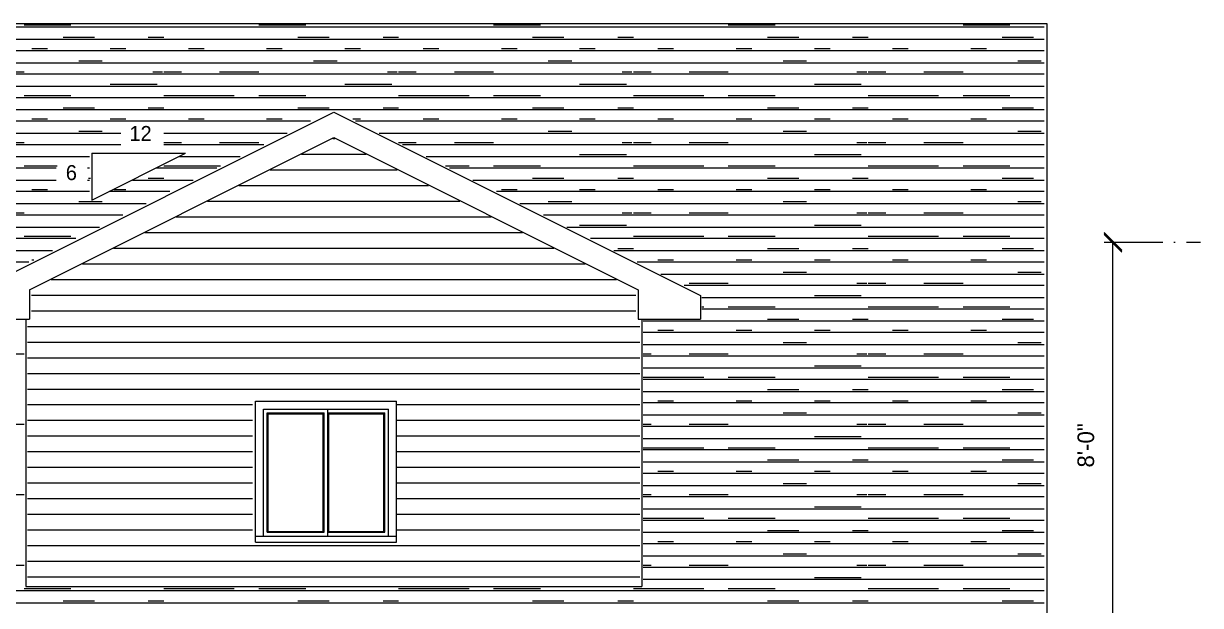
# Model space of a CAD drawing. Extents: x -51 to 454, y 1104 to 1419.
# Drawn here: x 153.4 to 454.2, y 1270.3 to 1419 of the extents above; entities that cross this region are included whole.
import ezdxf

# ---------------------------------------------------------------- set-up
doc = ezdxf.new("R2010")
doc.units = 0
doc.linetypes.add('DASHDOT', pattern=[21, 15, -3, 0, -3])
for name, color, linetype in [('LAYER_11', 11, 'CONTINUOUS'), ('LAYER_12', 12, 'CONTINUOUS'), ('LAYER_14', 14, 'CONTINUOUS'), ('LAYER_15', 15, 'CONTINUOUS'), ('LAYER_2', 2, 'CONTINUOUS'), ('LAYER_4', 4, 'CONTINUOUS')]:
    doc.layers.add(name, color=color, linetype=linetype)

msp = doc.modelspace()

# ---------------------------------------------------------------- linework, layer by layer
at = {"layer": 'LAYER_11'}
for p, q in [((434.12, 1361.12), (429.62, 1365.62)), ((434.12, 1360.88), (429.62, 1365.38)), ((434.12, 1360.62), (429.62, 1365.12)), ((431.88, 1267.12), (431.88, 1363.12))]:
    msp.add_line(p, q, dxfattribs=at)
at = {"layer": 'LAYER_14'}
for p, q in [((212.75, 1286.5), (212.75, 1322.5)), ((212.75, 1322.5), (248.75, 1322.5)), ((248.75, 1286.5), (248.75, 1322.5)), ((214.75, 1288), (214.75, 1320.5)), ((214.75, 1320.5), (246.75, 1320.5)), ((215.75, 1289), (215.75, 1319.5)), ((215.75, 1319.5), (230.25, 1319.5)), ((216, 1289.25), (216, 1319.25)), ((216, 1319.25), (230, 1319.25)), ((230, 1289.25), (230, 1319.25)), ((230.25, 1289), (230.25, 1319.5)), ((231.25, 1288), (231.25, 1320.5)), ((231.25, 1319.5), (245.75, 1319.5)), ((231.5, 1289.25), (231.5, 1319.25)), ((231.5, 1319.25), (245.5, 1319.25)), ((245.5, 1289.25), (245.5, 1319.25)), ((245.75, 1289), (245.75, 1319.5)), ((246.75, 1288), (246.75, 1320.5)), ((212.75, 1288), (248.75, 1288)), ((215.75, 1289), (230.25, 1289)), ((216, 1289.25), (230, 1289.25)), ((231.25, 1289), (245.75, 1289)), ((231.5, 1289.25), (245.5, 1289.25)), ((212.75, 1286.5), (248.75, 1286.5))]:
    msp.add_line(p, q, dxfattribs=at)
at = {"layer": 'LAYER_15'}
for p, q in [((129.32, 1418.13), (189.32, 1418.13)), ((153.57, 1418.63), (165.57, 1418.63)), ((189.32, 1418.13), (249.32, 1418.13)), ((213.57, 1418.63), (225.57, 1418.63)), ((249.32, 1418.13), (309.32, 1418.13)), ((273.57, 1418.63), (285.57, 1418.63)), ((309.32, 1418.13), (369.32, 1418.13)), ((333.57, 1418.63), (345.57, 1418.63)), ((369.32, 1418.13), (414.32, 1418.13)), ((393.57, 1418.63), (405.57, 1418.63)), ((129.32, 1415), (189.32, 1415)), ((163.57, 1415.5), (171.57, 1415.5)), ((185.32, 1415.5), (189.32, 1415.5)), ((189.32, 1415), (249.32, 1415)), ((223.57, 1415.5), (231.57, 1415.5)), ((245.32, 1415.5), (249.32, 1415.5)), ((249.32, 1415), (309.32, 1415)), ((283.57, 1415.5), (291.57, 1415.5)), ((305.32, 1415.5), (309.32, 1415.5)), ((309.32, 1415), (369.32, 1415)), ((343.57, 1415.5), (351.57, 1415.5)), ((365.32, 1415.5), (369.32, 1415.5)), ((369.32, 1415), (414.32, 1415)), ((403.57, 1415.5), (411.57, 1415.5)), ((129.32, 1412.13), (189.32, 1412.13)), ((155.57, 1412.63), (159.57, 1412.63)), ((175.57, 1412.63), (179.57, 1412.63)), ((189.32, 1412.13), (249.32, 1412.13)), ((195.57, 1412.63), (199.57, 1412.63)), ((215.57, 1412.63), (219.57, 1412.63)), ((235.57, 1412.63), (239.57, 1412.63)), ((249.32, 1412.13), (309.32, 1412.13)), ((255.57, 1412.63), (259.57, 1412.63)), ((275.57, 1412.63), (279.57, 1412.63)), ((295.57, 1412.63), (299.57, 1412.63)), ((309.32, 1412.13), (369.32, 1412.13)), ((315.57, 1412.63), (319.57, 1412.63)), ((335.57, 1412.63), (339.57, 1412.63)), ((355.57, 1412.63), (359.57, 1412.63)), ((369.32, 1412.13), (414.32, 1412.13)), ((375.57, 1412.63), (379.57, 1412.63)), ((395.57, 1412.63), (399.57, 1412.63)), ((129.32, 1409), (189.32, 1409)), ((167.57, 1409.5), (173.57, 1409.5)), ((189.32, 1409), (249.32, 1409)), ((227.57, 1409.5), (233.57, 1409.5)), ((249.32, 1409), (309.32, 1409)), ((287.57, 1409.5), (293.57, 1409.5)), ((309.32, 1409), (369.32, 1409)), ((347.57, 1409.5), (353.57, 1409.5)), ((369.32, 1409), (414.32, 1409)), ((407.57, 1409.5), (413.57, 1409.5)), ((129.32, 1406.13), (189.32, 1406.13)), ((143.57, 1406.63), (153.57, 1406.63)), ((186.45, 1406.63), (188.95, 1406.63)), ((189.32, 1406.63), (193.82, 1406.63)), ((189.32, 1406.13), (249.32, 1406.13)), ((203.57, 1406.63), (213.57, 1406.63)), ((246.45, 1406.63), (248.95, 1406.63)), ((249.32, 1406.63), (253.82, 1406.63)), ((249.32, 1406.13), (309.32, 1406.13)), ((263.57, 1406.63), (273.57, 1406.63)), ((306.45, 1406.63), (308.95, 1406.63)), ((309.32, 1406.63), (313.82, 1406.63)), ((309.32, 1406.13), (369.32, 1406.13)), ((323.57, 1406.63), (333.57, 1406.63)), ((366.45, 1406.63), (368.95, 1406.63)), ((369.32, 1406.63), (373.82, 1406.63)), ((369.32, 1406.13), (414.32, 1406.13)), ((383.57, 1406.63), (393.57, 1406.63)), ((129.32, 1403), (189.32, 1403)), ((175.57, 1403.5), (187.57, 1403.5)), ((189.32, 1403), (249.32, 1403)), ((235.57, 1403.5), (247.57, 1403.5)), ((249.32, 1403), (309.32, 1403)), ((295.57, 1403.5), (307.57, 1403.5)), ((309.32, 1403), (369.32, 1403)), ((355.57, 1403.5), (367.57, 1403.5)), ((369.32, 1403), (414.32, 1403)), ((129.32, 1400.13), (189.32, 1400.13)), ((153.57, 1400.63), (165.57, 1400.63)), ((153.57, 1400.63), (165.57, 1400.63)), ((189.32, 1400.63), (207.32, 1400.63)), ((189.32, 1400.13), (249.32, 1400.13)), ((213.57, 1400.63), (225.57, 1400.63)), ((213.57, 1400.63), (225.57, 1400.63)), ((249.32, 1400.63), (267.32, 1400.63)), ((249.32, 1400.13), (309.32, 1400.13)), ((273.57, 1400.63), (285.57, 1400.63)), ((273.57, 1400.63), (285.57, 1400.63)), ((309.32, 1400.63), (327.32, 1400.63)), ((309.32, 1400.13), (369.32, 1400.13)), ((333.57, 1400.63), (345.57, 1400.63)), ((333.57, 1400.63), (345.57, 1400.63)), ((369.32, 1400.63), (387.32, 1400.63)), ((369.32, 1400.13), (414.32, 1400.13)), ((393.57, 1400.63), (405.57, 1400.63)), ((393.57, 1400.63), (405.57, 1400.63)), ((129.32, 1397), (189.32, 1397)), ((163.57, 1397.5), (171.57, 1397.5)), ((185.32, 1397.5), (189.32, 1397.5)), ((189.32, 1397), (249.32, 1397)), ((223.57, 1397.5), (231.57, 1397.5)), ((245.32, 1397.5), (249.32, 1397.5)), ((249.32, 1397), (309.32, 1397)), ((283.57, 1397.5), (291.57, 1397.5)), ((305.32, 1397.5), (309.32, 1397.5)), ((309.32, 1397), (369.32, 1397)), ((343.57, 1397.5), (351.57, 1397.5)), ((365.32, 1397.5), (369.32, 1397.5)), ((369.32, 1397), (414.32, 1397)), ((403.57, 1397.5), (411.57, 1397.5)), ((129.32, 1394.13), (189.32, 1394.13)), ((155.57, 1394.63), (159.57, 1394.63)), ((175.57, 1394.63), (179.57, 1394.63)), ((189.32, 1394.13), (226.82, 1394.13)), ((195.57, 1394.63), (199.57, 1394.63)), ((215.57, 1394.63), (219.57, 1394.63)), ((237.57, 1394.63), (239.57, 1394.63)), ((238.32, 1394.13), (249.32, 1394.13)), ((249.32, 1394.13), (309.32, 1394.13)), ((255.57, 1394.63), (259.57, 1394.63)), ((275.57, 1394.63), (279.57, 1394.63)), ((295.57, 1394.63), (299.57, 1394.63)), ((309.32, 1394.13), (369.32, 1394.13)), ((315.57, 1394.63), (319.57, 1394.63)), ((335.57, 1394.63), (339.57, 1394.63)), ((355.57, 1394.63), (359.57, 1394.63)), ((369.32, 1394.13), (414.32, 1394.13)), ((375.57, 1394.63), (379.57, 1394.63)), ((395.57, 1394.63), (399.57, 1394.63)), ((129.32, 1391), (178.32, 1391)), ((167.57, 1391.5), (173.57, 1391.5)), ((189.32, 1391), (220.82, 1391)), ((244.32, 1391), (249.32, 1391)), ((249.32, 1391), (309.32, 1391)), ((287.57, 1391.5), (293.57, 1391.5)), ((309.32, 1391), (369.32, 1391)), ((347.57, 1391.5), (353.57, 1391.5)), ((369.32, 1391), (414.32, 1391)), ((407.57, 1391.5), (413.57, 1391.5)), ((129.32, 1388.13), (178.32, 1388.13)), ((143.57, 1388.63), (153.57, 1388.63)), ((189.32, 1388.63), (193.82, 1388.63)), ((189.32, 1388.13), (214.82, 1388.13)), ((203.57, 1388.63), (213.57, 1388.63)), ((232.48, 1389.62), (232.98, 1389.62)), ((249.32, 1388.63), (253.82, 1388.63)), ((250.32, 1388.13), (309.32, 1388.13)), ((263.57, 1388.63), (273.57, 1388.63)), ((306.45, 1388.63), (308.95, 1388.63)), ((309.32, 1388.63), (313.82, 1388.63)), ((309.32, 1388.13), (369.32, 1388.13)), ((323.57, 1388.63), (333.57, 1388.63)), ((366.45, 1388.63), (368.95, 1388.63)), ((369.32, 1388.63), (373.82, 1388.63)), ((369.32, 1388.13), (414.32, 1388.13)), ((383.57, 1388.63), (393.57, 1388.63)), ((129.32, 1385), (170.32, 1385)), ((193.32, 1385), (208.82, 1385)), ((224.48, 1385.62), (226.48, 1385.62)), ((226.48, 1385.62), (240.98, 1385.62)), ((256.32, 1385), (309.32, 1385)), ((295.57, 1385.5), (307.57, 1385.5)), ((309.32, 1385), (369.32, 1385)), ((355.57, 1385.5), (367.57, 1385.5)), ((369.32, 1385), (414.32, 1385)), ((129.32, 1382.13), (161.82, 1382.13)), ((153.57, 1382.63), (162.07, 1382.63)), ((153.57, 1382.63), (162.07, 1382.63)), ((169.82, 1382.13), (170.32, 1382.13)), ((187.32, 1382.13), (189.32, 1382.13)), ((189.32, 1382.63), (203.82, 1382.63)), ((189.32, 1382.13), (202.82, 1382.13)), ((216.48, 1381.62), (226.48, 1381.62)), ((226.48, 1381.62), (248.98, 1381.62)), ((261.32, 1382.63), (267.32, 1382.63)), ((262.32, 1382.13), (309.32, 1382.13)), ((273.57, 1382.63), (285.57, 1382.63)), ((273.57, 1382.63), (285.57, 1382.63)), ((309.32, 1382.63), (327.32, 1382.63)), ((309.32, 1382.13), (369.32, 1382.13)), ((333.57, 1382.63), (345.57, 1382.63)), ((333.57, 1382.63), (345.57, 1382.63)), ((369.32, 1382.63), (387.32, 1382.63)), ((369.32, 1382.13), (414.32, 1382.13)), ((393.57, 1382.63), (405.57, 1382.63)), ((393.57, 1382.63), (405.57, 1382.63)), ((129.32, 1379), (161.82, 1379)), ((169.82, 1379), (170.32, 1379)), ((170.07, 1379.5), (170.57, 1379.5)), ((181.32, 1379), (189.32, 1379)), ((185.32, 1379.5), (189.32, 1379.5)), ((189.32, 1379), (196.82, 1379)), ((268.32, 1379), (309.32, 1379)), ((283.57, 1379.5), (291.57, 1379.5)), ((305.32, 1379.5), (309.32, 1379.5)), ((309.32, 1379), (369.32, 1379)), ((343.57, 1379.5), (351.57, 1379.5)), ((365.32, 1379.5), (369.32, 1379.5)), ((369.32, 1379), (414.32, 1379)), ((403.57, 1379.5), (411.57, 1379.5)), ((129.32, 1376.13), (170.32, 1376.13)), ((155.57, 1376.63), (159.57, 1376.63)), ((175.32, 1376.13), (189.32, 1376.13)), ((176.57, 1376.63), (179.57, 1376.63)), ((189.32, 1376.13), (190.82, 1376.13)), ((208.48, 1377.62), (226.48, 1377.62)), ((226.48, 1377.62), (250.48, 1377.62)), ((250.48, 1377.62), (256.98, 1377.62)), ((274.32, 1376.13), (309.32, 1376.13)), ((275.57, 1376.63), (279.57, 1376.63)), ((295.57, 1376.63), (299.57, 1376.63)), ((309.32, 1376.13), (369.32, 1376.13)), ((315.57, 1376.63), (319.57, 1376.63)), ((335.57, 1376.63), (339.57, 1376.63)), ((355.57, 1376.63), (359.57, 1376.63)), ((369.32, 1376.13), (414.32, 1376.13)), ((375.57, 1376.63), (379.57, 1376.63)), ((395.57, 1376.63), (399.57, 1376.63)), ((129.32, 1373), (184.82, 1373)), ((167.57, 1373.5), (173.57, 1373.5)), ((200.48, 1373.62), (202.48, 1373.62)), ((202.48, 1373.62), (226.48, 1373.62)), ((226.48, 1373.62), (250.48, 1373.62)), ((250.48, 1373.62), (264.98, 1373.62)), ((280.32, 1373), (309.32, 1373)), ((287.57, 1373.5), (293.57, 1373.5)), ((309.32, 1373), (369.32, 1373)), ((347.57, 1373.5), (353.57, 1373.5)), ((369.32, 1373), (414.32, 1373)), ((407.57, 1373.5), (413.57, 1373.5)), ((129.32, 1370.13), (178.82, 1370.13)), ((143.57, 1370.63), (153.57, 1370.63)), ((192.48, 1369.62), (202.48, 1369.62)), ((202.48, 1369.62), (226.48, 1369.62)), ((226.48, 1369.62), (250.48, 1369.62)), ((250.48, 1369.62), (272.98, 1369.62)), ((286.32, 1370.13), (309.32, 1370.13)), ((306.45, 1370.63), (308.95, 1370.63)), ((309.32, 1370.63), (313.82, 1370.63)), ((309.32, 1370.13), (369.32, 1370.13)), ((323.57, 1370.63), (333.57, 1370.63)), ((366.45, 1370.63), (368.95, 1370.63)), ((369.32, 1370.63), (373.82, 1370.63)), ((369.32, 1370.13), (414.32, 1370.13)), ((383.57, 1370.63), (393.57, 1370.63)), ((129.32, 1367), (172.82, 1367)), ((292.32, 1367), (309.32, 1367)), ((295.57, 1367.5), (307.57, 1367.5)), ((309.32, 1367), (369.32, 1367)), ((355.57, 1367.5), (367.57, 1367.5)), ((369.32, 1367), (414.32, 1367)), ((129.32, 1364.13), (166.82, 1364.13)), ((153.57, 1364.63), (165.57, 1364.63)), ((153.57, 1364.63), (165.57, 1364.63)), ((184.48, 1365.62), (202.48, 1365.62)), ((184.48, 1365.62), (202.48, 1365.62)), ((202.48, 1365.62), (226.48, 1365.62)), ((202.48, 1365.62), (226.48, 1365.62)), ((226.48, 1365.62), (250.48, 1365.62)), ((226.48, 1365.62), (250.48, 1365.62)), ((250.48, 1365.62), (274.48, 1365.62)), ((250.48, 1365.62), (274.48, 1365.62)), ((274.48, 1365.62), (280.98, 1365.62)), ((274.48, 1365.62), (280.98, 1365.62)), ((298.32, 1364.13), (309.32, 1364.13)), ((309.32, 1364.63), (327.32, 1364.63)), ((309.32, 1364.13), (369.32, 1364.13)), ((333.57, 1364.63), (345.57, 1364.63)), ((333.57, 1364.63), (345.57, 1364.63)), ((369.32, 1364.63), (387.32, 1364.63)), ((369.32, 1364.13), (414.32, 1364.13)), ((393.57, 1364.63), (405.57, 1364.63)), ((393.57, 1364.63), (405.57, 1364.63)), ((129.32, 1361), (160.82, 1361)), ((176.48, 1361.62), (178.48, 1361.62)), ((178.48, 1361.62), (202.48, 1361.62)), ((202.48, 1361.62), (226.48, 1361.62)), ((226.48, 1361.62), (250.48, 1361.62)), ((250.48, 1361.62), (274.48, 1361.62)), ((274.48, 1361.62), (288.98, 1361.62)), ((304.32, 1361), (309.32, 1361)), ((305.32, 1361.5), (309.32, 1361.5)), ((309.32, 1361), (369.32, 1361)), ((343.57, 1361.5), (351.57, 1361.5)), ((365.32, 1361.5), (369.32, 1361.5)), ((369.32, 1361), (414.32, 1361)), ((403.57, 1361.5), (411.57, 1361.5)), ((129.32, 1358.13), (154.82, 1358.13)), ((155.57, 1358.63), (156.07, 1358.63)), ((168.48, 1357.62), (178.48, 1357.62)), ((178.48, 1357.62), (202.48, 1357.62)), ((202.48, 1357.62), (226.48, 1357.62)), ((226.48, 1357.62), (250.48, 1357.62)), ((250.48, 1357.62), (274.48, 1357.62)), ((274.48, 1357.62), (296.98, 1357.62)), ((310.32, 1358.13), (369.32, 1358.13)), ((315.57, 1358.63), (319.57, 1358.63)), ((335.57, 1358.63), (339.57, 1358.63)), ((355.57, 1358.63), (359.57, 1358.63)), ((369.32, 1358.13), (414.32, 1358.13)), ((375.57, 1358.63), (379.57, 1358.63)), ((395.57, 1358.63), (399.57, 1358.63)), ((316.32, 1355), (369.32, 1355)), ((347.57, 1355.5), (353.57, 1355.5)), ((369.32, 1355), (414.32, 1355)), ((407.57, 1355.5), (413.57, 1355.5)), ((160.48, 1353.62), (178.48, 1353.62)), ((178.48, 1353.62), (202.48, 1353.62)), ((202.48, 1353.62), (226.48, 1353.62)), ((226.48, 1353.62), (250.48, 1353.62)), ((250.48, 1353.62), (274.48, 1353.62)), ((274.48, 1353.62), (298.48, 1353.62)), ((298.48, 1353.62), (304.98, 1353.62)), ((322.32, 1352.13), (369.32, 1352.13)), ((323.57, 1352.63), (333.57, 1352.63)), ((366.45, 1352.63), (368.95, 1352.63)), ((369.32, 1352.63), (373.82, 1352.63)), ((369.32, 1352.13), (414.32, 1352.13)), ((383.57, 1352.63), (393.57, 1352.63)), ((155.48, 1349.62), (178.48, 1349.62)), ((178.48, 1349.62), (202.48, 1349.62)), ((202.48, 1349.62), (226.48, 1349.62)), ((226.48, 1349.62), (250.48, 1349.62)), ((250.48, 1349.62), (274.48, 1349.62)), ((274.48, 1349.62), (298.48, 1349.62)), ((298.48, 1349.62), (309.98, 1349.62)), ((326.82, 1349), (369.32, 1349)), ((355.57, 1349.5), (367.57, 1349.5)), ((369.32, 1349), (414.32, 1349)), ((155.48, 1345.62), (178.48, 1345.62)), ((178.48, 1345.62), (202.48, 1345.62)), ((202.48, 1345.62), (226.48, 1345.62)), ((226.48, 1345.62), (250.48, 1345.62)), ((250.48, 1345.62), (274.48, 1345.62)), ((274.48, 1345.62), (298.48, 1345.62)), ((298.48, 1345.62), (309.98, 1345.62)), ((326.82, 1346.63), (327.32, 1346.63)), ((326.82, 1346.13), (369.32, 1346.13)), ((333.57, 1346.63), (345.57, 1346.63)), ((333.57, 1346.63), (345.57, 1346.63)), ((369.32, 1346.63), (387.32, 1346.63)), ((369.32, 1346.13), (414.32, 1346.13)), ((393.57, 1346.63), (405.57, 1346.63)), ((393.57, 1346.63), (405.57, 1346.63)), ((154.48, 1341.62), (178.48, 1341.62)), ((154.48, 1341.62), (178.48, 1341.62)), ((178.48, 1341.62), (202.48, 1341.62)), ((178.48, 1341.62), (202.48, 1341.62)), ((202.48, 1341.62), (226.48, 1341.62)), ((202.48, 1341.62), (226.48, 1341.62)), ((226.48, 1341.62), (250.48, 1341.62)), ((226.48, 1341.62), (250.48, 1341.62)), ((250.48, 1341.62), (274.48, 1341.62)), ((250.48, 1341.62), (274.48, 1341.62)), ((274.48, 1341.62), (298.48, 1341.62)), ((274.48, 1341.62), (298.48, 1341.62)), ((298.48, 1341.62), (310.98, 1341.62)), ((298.48, 1341.62), (310.98, 1341.62)), ((311.82, 1343), (369.32, 1343)), ((343.57, 1343.5), (351.57, 1343.5)), ((365.32, 1343.5), (369.32, 1343.5)), ((369.32, 1343), (414.32, 1343)), ((403.57, 1343.5), (411.57, 1343.5)), ((311.82, 1340.13), (369.32, 1340.13)), ((315.57, 1340.63), (319.57, 1340.63)), ((335.57, 1340.63), (339.57, 1340.63)), ((355.57, 1340.63), (359.57, 1340.63)), ((369.32, 1340.13), (414.32, 1340.13)), ((375.57, 1340.63), (379.57, 1340.63)), ((395.57, 1340.63), (399.57, 1340.63)), ((154.48, 1337.62), (178.48, 1337.62)), ((178.48, 1337.62), (202.48, 1337.62)), ((202.48, 1337.62), (226.48, 1337.62)), ((226.48, 1337.62), (250.48, 1337.62)), ((250.48, 1337.62), (274.48, 1337.62)), ((274.48, 1337.62), (298.48, 1337.62)), ((298.48, 1337.62), (310.98, 1337.62)), ((311.82, 1337), (369.32, 1337)), ((347.57, 1337.5), (353.57, 1337.5)), ((369.32, 1337), (414.32, 1337)), ((407.57, 1337.5), (413.57, 1337.5)), ((143.57, 1334.63), (153.57, 1334.63)), ((154.48, 1333.62), (178.48, 1333.62)), ((178.48, 1333.62), (202.48, 1333.62)), ((202.48, 1333.62), (226.48, 1333.62)), ((226.48, 1333.62), (250.48, 1333.62)), ((250.48, 1333.62), (274.48, 1333.62)), ((274.48, 1333.62), (298.48, 1333.62)), ((298.48, 1333.62), (310.98, 1333.62)), ((311.82, 1334.63), (313.82, 1334.63)), ((311.82, 1334.13), (369.32, 1334.13)), ((323.57, 1334.63), (333.57, 1334.63)), ((366.45, 1334.63), (368.95, 1334.63)), ((369.32, 1334.63), (373.82, 1334.63)), ((369.32, 1334.13), (414.32, 1334.13)), ((383.57, 1334.63), (393.57, 1334.63)), ((154.48, 1329.62), (178.48, 1329.62)), ((178.48, 1329.62), (202.48, 1329.62)), ((202.48, 1329.62), (226.48, 1329.62)), ((226.48, 1329.62), (250.48, 1329.62)), ((250.48, 1329.62), (274.48, 1329.62)), ((274.48, 1329.62), (298.48, 1329.62)), ((298.48, 1329.62), (310.98, 1329.62)), ((311.82, 1331), (369.32, 1331)), ((355.57, 1331.5), (367.57, 1331.5)), ((369.32, 1331), (414.32, 1331)), ((311.82, 1328.63), (327.32, 1328.63)), ((311.82, 1328.13), (369.32, 1328.13)), ((333.57, 1328.63), (345.57, 1328.63)), ((333.57, 1328.63), (345.57, 1328.63)), ((369.32, 1328.63), (387.32, 1328.63)), ((369.32, 1328.13), (414.32, 1328.13)), ((393.57, 1328.63), (405.57, 1328.63)), ((393.57, 1328.63), (405.57, 1328.63)), ((154.48, 1325.62), (178.48, 1325.62)), ((178.48, 1325.62), (202.48, 1325.62)), ((202.48, 1325.62), (226.48, 1325.62)), ((226.48, 1325.62), (250.48, 1325.62)), ((250.48, 1325.62), (274.48, 1325.62)), ((274.48, 1325.62), (298.48, 1325.62)), ((298.48, 1325.62), (310.98, 1325.62)), ((311.82, 1325), (369.32, 1325)), ((343.57, 1325.5), (351.57, 1325.5)), ((365.32, 1325.5), (369.32, 1325.5)), ((369.32, 1325), (414.32, 1325)), ((403.57, 1325.5), (411.57, 1325.5)), ((154.48, 1321.62), (178.48, 1321.62)), ((178.48, 1321.62), (202.48, 1321.62)), ((202.48, 1321.62), (211.98, 1321.62)), ((248.98, 1321.62), (250.48, 1321.62)), ((250.48, 1321.62), (274.48, 1321.62)), ((274.48, 1321.62), (298.48, 1321.62)), ((298.48, 1321.62), (310.98, 1321.62)), ((311.82, 1322.13), (369.32, 1322.13)), ((315.57, 1322.63), (319.57, 1322.63)), ((335.57, 1322.63), (339.57, 1322.63)), ((355.57, 1322.63), (359.57, 1322.63)), ((369.32, 1322.13), (414.32, 1322.13)), ((375.57, 1322.63), (379.57, 1322.63)), ((395.57, 1322.63), (399.57, 1322.63)), ((154.48, 1317.62), (178.48, 1317.62)), ((154.48, 1317.62), (178.48, 1317.62)), ((178.48, 1317.62), (202.48, 1317.62)), ((178.48, 1317.62), (202.48, 1317.62)), ((202.48, 1317.62), (211.98, 1317.62)), ((202.48, 1317.62), (211.98, 1317.62)), ((248.98, 1317.62), (250.48, 1317.62)), ((248.98, 1317.62), (250.48, 1317.62)), ((250.48, 1317.62), (274.48, 1317.62)), ((250.48, 1317.62), (274.48, 1317.62)), ((274.48, 1317.62), (298.48, 1317.62)), ((274.48, 1317.62), (298.48, 1317.62)), ((298.48, 1317.62), (310.98, 1317.62)), ((298.48, 1317.62), (310.98, 1317.62)), ((311.82, 1319), (369.32, 1319)), ((347.57, 1319.5), (353.57, 1319.5)), ((369.32, 1319), (414.32, 1319)), ((407.57, 1319.5), (413.57, 1319.5)), ((143.57, 1316.63), (153.57, 1316.63)), ((311.82, 1316.63), (313.82, 1316.63)), ((311.82, 1316.13), (369.32, 1316.13)), ((323.57, 1316.63), (333.57, 1316.63)), ((366.45, 1316.63), (368.95, 1316.63)), ((369.32, 1316.63), (373.82, 1316.63)), ((369.32, 1316.13), (414.32, 1316.13)), ((383.57, 1316.63), (393.57, 1316.63)), ((154.48, 1313.62), (178.48, 1313.62)), ((178.48, 1313.62), (202.48, 1313.62)), ((202.48, 1313.62), (211.98, 1313.62)), ((248.98, 1313.62), (250.48, 1313.62)), ((250.48, 1313.62), (274.48, 1313.62)), ((274.48, 1313.62), (298.48, 1313.62)), ((298.48, 1313.62), (310.98, 1313.62)), ((311.82, 1313), (369.32, 1313)), ((355.57, 1313.5), (367.57, 1313.5)), ((369.32, 1313), (414.32, 1313)), ((154.48, 1309.62), (178.48, 1309.62)), ((178.48, 1309.62), (202.48, 1309.62)), ((202.48, 1309.62), (211.98, 1309.62)), ((248.98, 1309.62), (250.48, 1309.62)), ((250.48, 1309.62), (274.48, 1309.62)), ((274.48, 1309.62), (298.48, 1309.62)), ((298.48, 1309.62), (310.98, 1309.62)), ((311.82, 1310.63), (327.32, 1310.63)), ((311.82, 1310.13), (369.32, 1310.13)), ((333.57, 1310.63), (345.57, 1310.63)), ((333.57, 1310.63), (345.57, 1310.63)), ((369.32, 1310.63), (387.32, 1310.63)), ((369.32, 1310.13), (414.32, 1310.13)), ((393.57, 1310.63), (405.57, 1310.63)), ((393.57, 1310.63), (405.57, 1310.63)), ((154.48, 1305.62), (178.48, 1305.62)), ((178.48, 1305.62), (202.48, 1305.62)), ((202.48, 1305.62), (211.98, 1305.62)), ((248.98, 1305.62), (250.48, 1305.62)), ((250.48, 1305.62), (274.48, 1305.62)), ((274.48, 1305.62), (298.48, 1305.62)), ((298.48, 1305.62), (310.98, 1305.62)), ((311.82, 1307), (369.32, 1307)), ((343.57, 1307.5), (351.57, 1307.5)), ((365.32, 1307.5), (369.32, 1307.5)), ((369.32, 1307), (414.32, 1307)), ((403.57, 1307.5), (411.57, 1307.5)), ((311.82, 1304.13), (369.32, 1304.13)), ((315.57, 1304.63), (319.57, 1304.63)), ((335.57, 1304.63), (339.57, 1304.63)), ((355.57, 1304.63), (359.57, 1304.63)), ((369.32, 1304.13), (414.32, 1304.13)), ((375.57, 1304.63), (379.57, 1304.63)), ((395.57, 1304.63), (399.57, 1304.63)), ((154.48, 1301.62), (178.48, 1301.62)), ((178.48, 1301.62), (202.48, 1301.62)), ((202.48, 1301.62), (211.98, 1301.62)), ((248.98, 1301.62), (250.48, 1301.62)), ((250.48, 1301.62), (274.48, 1301.62)), ((274.48, 1301.62), (298.48, 1301.62)), ((298.48, 1301.62), (310.98, 1301.62)), ((311.82, 1301), (369.32, 1301)), ((347.57, 1301.5), (353.57, 1301.5)), ((369.32, 1301), (414.32, 1301)), ((407.57, 1301.5), (413.57, 1301.5)), ((143.57, 1298.63), (153.57, 1298.63)), ((154.48, 1297.62), (178.48, 1297.62)), ((178.48, 1297.62), (202.48, 1297.62)), ((202.48, 1297.62), (211.98, 1297.62)), ((248.98, 1297.62), (250.48, 1297.62)), ((250.48, 1297.62), (274.48, 1297.62)), ((274.48, 1297.62), (298.48, 1297.62)), ((298.48, 1297.62), (310.98, 1297.62)), ((311.82, 1298.63), (313.82, 1298.63)), ((311.82, 1298.13), (369.32, 1298.13)), ((323.57, 1298.63), (333.57, 1298.63)), ((366.45, 1298.63), (368.95, 1298.63)), ((369.32, 1298.63), (373.82, 1298.63)), ((369.32, 1298.13), (414.32, 1298.13)), ((383.57, 1298.63), (393.57, 1298.63)), ((154.48, 1293.62), (178.48, 1293.62)), ((154.48, 1293.62), (178.48, 1293.62)), ((178.48, 1293.62), (202.48, 1293.62)), ((178.48, 1293.62), (202.48, 1293.62)), ((202.48, 1293.62), (211.98, 1293.62)), ((202.48, 1293.62), (211.98, 1293.62)), ((248.98, 1293.62), (250.48, 1293.62)), ((248.98, 1293.62), (250.48, 1293.62)), ((250.48, 1293.62), (274.48, 1293.62)), ((250.48, 1293.62), (274.48, 1293.62)), ((274.48, 1293.62), (298.48, 1293.62)), ((274.48, 1293.62), (298.48, 1293.62)), ((298.48, 1293.62), (310.98, 1293.62)), ((298.48, 1293.62), (310.98, 1293.62)), ((311.82, 1295), (369.32, 1295)), ((355.57, 1295.5), (367.57, 1295.5)), ((369.32, 1295), (414.32, 1295)), ((311.82, 1292.63), (327.32, 1292.63)), ((311.82, 1292.13), (369.32, 1292.13)), ((333.57, 1292.63), (345.57, 1292.63)), ((333.57, 1292.63), (345.57, 1292.63)), ((369.32, 1292.63), (387.32, 1292.63)), ((369.32, 1292.13), (414.32, 1292.13)), ((393.57, 1292.63), (405.57, 1292.63)), ((393.57, 1292.63), (405.57, 1292.63)), ((154.48, 1289.62), (178.48, 1289.62)), ((178.48, 1289.62), (202.48, 1289.62)), ((202.48, 1289.62), (211.98, 1289.62)), ((248.98, 1289.62), (250.48, 1289.62)), ((250.48, 1289.62), (274.48, 1289.62)), ((274.48, 1289.62), (298.48, 1289.62)), ((298.48, 1289.62), (310.98, 1289.62)), ((311.82, 1289), (369.32, 1289)), ((343.57, 1289.5), (351.57, 1289.5)), ((365.32, 1289.5), (369.32, 1289.5)), ((369.32, 1289), (414.32, 1289)), ((403.57, 1289.5), (411.57, 1289.5)), ((154.48, 1285.62), (178.48, 1285.62)), ((178.48, 1285.62), (202.48, 1285.62)), ((202.48, 1285.62), (226.48, 1285.62)), ((226.48, 1285.62), (250.48, 1285.62)), ((250.48, 1285.62), (274.48, 1285.62)), ((274.48, 1285.62), (298.48, 1285.62)), ((298.48, 1285.62), (310.98, 1285.62)), ((311.82, 1286.13), (369.32, 1286.13)), ((315.57, 1286.63), (319.57, 1286.63)), ((335.57, 1286.63), (339.57, 1286.63)), ((355.57, 1286.63), (359.57, 1286.63)), ((369.32, 1286.13), (414.32, 1286.13)), ((375.57, 1286.63), (379.57, 1286.63)), ((395.57, 1286.63), (399.57, 1286.63)), ((154.48, 1281.62), (178.48, 1281.62)), ((178.48, 1281.62), (202.48, 1281.62)), ((202.48, 1281.62), (226.48, 1281.62)), ((226.48, 1281.62), (250.48, 1281.62)), ((250.48, 1281.62), (274.48, 1281.62)), ((274.48, 1281.62), (298.48, 1281.62)), ((298.48, 1281.62), (310.98, 1281.62)), ((311.82, 1283), (369.32, 1283)), ((347.57, 1283.5), (353.57, 1283.5)), ((369.32, 1283), (414.32, 1283)), ((407.57, 1283.5), (413.57, 1283.5)), ((143.57, 1280.63), (153.57, 1280.63)), ((311.82, 1280.63), (313.82, 1280.63)), ((311.82, 1280.13), (369.32, 1280.13)), ((323.57, 1280.63), (333.57, 1280.63)), ((366.45, 1280.63), (368.95, 1280.63)), ((369.32, 1280.63), (373.82, 1280.63)), ((369.32, 1280.13), (414.32, 1280.13)), ((383.57, 1280.63), (393.57, 1280.63)), ((154.48, 1277.62), (178.48, 1277.62)), ((178.48, 1277.62), (202.48, 1277.62)), ((202.48, 1277.62), (226.48, 1277.62)), ((226.48, 1277.62), (250.48, 1277.62)), ((250.48, 1277.62), (274.48, 1277.62)), ((274.48, 1277.62), (298.48, 1277.62)), ((298.48, 1277.62), (310.98, 1277.62)), ((311.82, 1277), (369.32, 1277)), ((355.57, 1277.5), (367.57, 1277.5)), ((369.32, 1277), (414.32, 1277)), ((129.32, 1274.13), (189.32, 1274.13)), ((153.57, 1274.63), (165.57, 1274.63)), ((153.57, 1274.63), (165.57, 1274.63)), ((189.32, 1274.63), (207.32, 1274.63)), ((189.32, 1274.13), (249.32, 1274.13)), ((213.57, 1274.63), (225.57, 1274.63)), ((213.57, 1274.63), (225.57, 1274.63)), ((249.32, 1274.63), (267.32, 1274.63)), ((249.32, 1274.13), (309.32, 1274.13)), ((273.57, 1274.63), (285.57, 1274.63)), ((273.57, 1274.63), (285.57, 1274.63)), ((309.32, 1274.63), (327.32, 1274.63)), ((309.32, 1274.13), (369.32, 1274.13)), ((333.57, 1274.63), (345.57, 1274.63)), ((333.57, 1274.63), (345.57, 1274.63)), ((369.32, 1274.63), (387.32, 1274.63)), ((369.32, 1274.13), (414.32, 1274.13)), ((393.57, 1274.63), (405.57, 1274.63)), ((393.57, 1274.63), (405.57, 1274.63)), ((129.32, 1271), (189.32, 1271)), ((163.57, 1271.5), (171.57, 1271.5)), ((185.32, 1271.5), (189.32, 1271.5)), ((189.32, 1271), (249.32, 1271)), ((223.57, 1271.5), (231.57, 1271.5)), ((245.32, 1271.5), (249.32, 1271.5)), ((249.32, 1271), (309.32, 1271)), ((283.57, 1271.5), (291.57, 1271.5)), ((305.32, 1271.5), (309.32, 1271.5)), ((309.32, 1271), (369.32, 1271)), ((343.57, 1271.5), (351.57, 1271.5)), ((365.32, 1271.5), (369.32, 1271.5)), ((369.32, 1271), (414.32, 1271)), ((403.57, 1271.5), (411.57, 1271.5))]:
    msp.add_line(p, q, dxfattribs=at)
at = {"layer": 'LAYER_2'}
for p, q in [((-51, 1419), (415, 1419)), ((415, 1419), (415, 1259)), ((139, 1349.5), (232.75, 1396.38)), ((232.75, 1396.38), (326.5, 1349.5)), ((155, 1351), (232.75, 1389.88)), ((232.75, 1389.88), (310.5, 1351)), ((170.88, 1385.88), (194.88, 1385.88)), ((170.88, 1385.88), (170.88, 1373.88)), ((170.88, 1373.88), (194.88, 1385.88)), ((155, 1351), (155, 1343.5)), ((310.5, 1351), (310.5, 1343.5)), ((326.5, 1349.5), (326.5, 1349.5)), ((326.5, 1349.5), (326.5, 1343.5)), ((326.5, 1349.5), (326.5, 1343.5)), ((326.5, 1348), (326.5, 1348)), ((139, 1343.5), (155, 1343.5)), ((154, 1343.5), (154, 1275.12)), ((310.5, 1343.5), (326.5, 1343.5)), ((311.5, 1343.5), (311.5, 1275.12)), ((326.5, 1343.5), (326.5, 1343.5)), ((154, 1275.12), (311.5, 1275.12))]:
    msp.add_line(p, q, dxfattribs=at)
at = {"layer": 'LAYER_2', "linetype": 'DASHDOT'}
msp.add_line((429.62, 1363.12), (454.25, 1363.12), dxfattribs=at)

# ---------------------------------------------------------------- texts
at = {"layer": 'LAYER_11'}
msp.add_text('8\'-0"', height=4.245, rotation=90, dxfattribs=at).set_placement((427.06, 1305.56))
at = {"layer": 'LAYER_12'}
msp.add_text('12', height=3.82, dxfattribs=at).set_placement((180.5, 1389))
at = {"layer": 'LAYER_4'}
msp.add_text('6', height=3.82, dxfattribs=at).set_placement((164.25, 1379))

doc.saveas('drawing.dxf')
